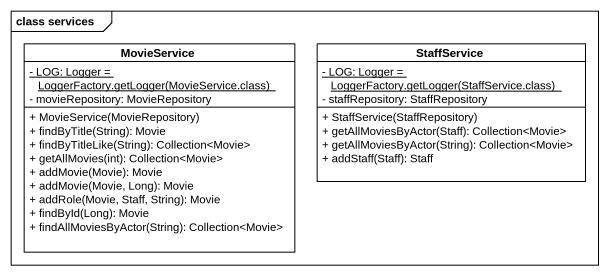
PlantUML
@startuml
mainframe class services
hide circle
hide empty members
skinparam classAttributeIconSize 0
class MovieService {
  {static} {field} - LOG: Logger = LoggerFactory.getLogger(MovieService.class)
  - movieRepository: MovieRepository
  + MovieService(MovieRepository)
  + findByTitle(String): Movie
  + findByTitleLike(String): Collection<Movie>
  + getAllMovies(int): Collection<Movie>
  + addMovie(Movie): Movie
  + addMovie(Movie, Long): Movie
  + addRole(Movie, Staff, String): Movie
  + findById(Long): Movie
  + findAllMoviesByActor(String): Collection<Movie>
}
class StaffService {
  {static} {field} - LOG: Logger = LoggerFactory.getLogger(StaffService.class)
  - staffRepository: StaffRepository
  + StaffService(StaffRepository)
  + getAllMoviesByActor(Staff): Collection<Movie>
  + getAllMoviesByActor(String): Collection<Movie>
  + addStaff(Staff): Staff
}
@enduml
